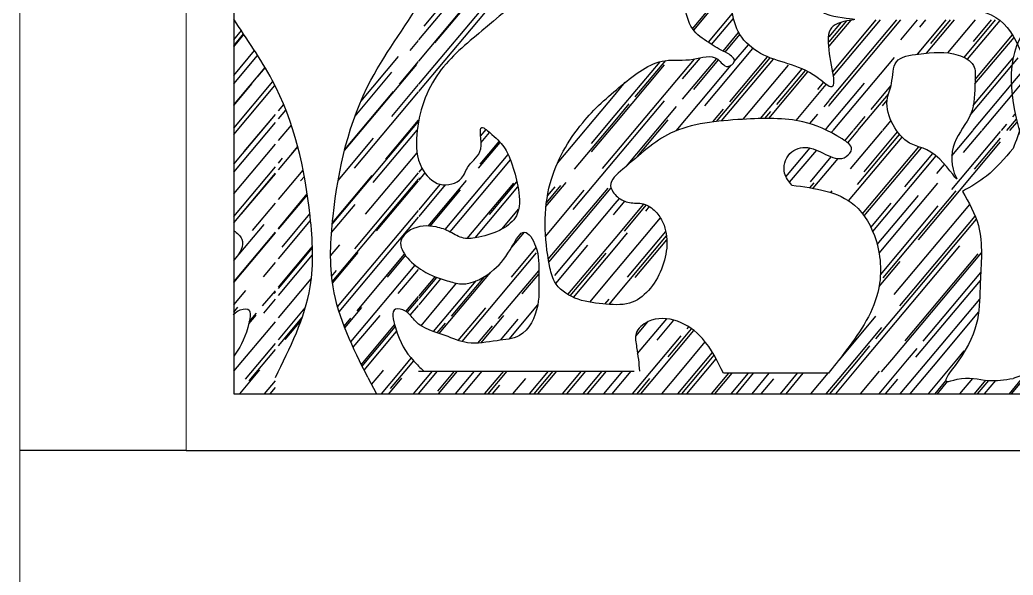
# Model space of a CAD drawing. Header units: millimetres. Extents: x 512961 to 1001058, y -961995 to -458543.
# Drawn here: x 934719.5 to 935137.5, y -885235.3 to -885001.7 of the extents above; entities that cross this region are included whole.
import ezdxf

# ---------------------------------------------------------------- set-up
doc = ezdxf.new("R2010")
doc.units = ezdxf.units.MM
doc.header["$MEASUREMENT"] = 0
for name, color, linetype in [('txt', 7, 'CONTINUOUS'), ('内线', 8, 'CONTINUOUS'), ('外线', 153, 'CONTINUOUS')]:
    doc.layers.add(name, color=color, linetype=linetype)
doc.layers.add('填充', color=250, linetype='CONTINUOUS', lineweight=25)
doc.layers.add('家具外线总', color=147, linetype='CONTINUOUS', lineweight=13)

msp = doc.modelspace()

# ---------------------------------------------------------------- linework, layer by layer
at = {"layer": 'txt'}
msp.add_line((934789.5, -885182.91), (934719.5, -885182.91), dxfattribs=at)
at = {"layer": '内线'}
for p, q in [((934809.5, -883011.33), (934809.5, -885159.02)), ((934809.5, -885159.02), (935425.6, -885159.02))]:
    msp.add_line(p, q, dxfattribs=at)
at = {"layer": '填充'}
for p, q in [((934887.41, -885010.1), (934945.34, -884941.07)), ((934894.2, -885011.25), (934953.09, -884941.07)), ((934887.41, -885028.69), (934948.96, -884955.34)), ((934889.6, -885004.28), (934920.32, -884967.66)), ((934887.41, -885018.98), (934925.32, -884973.8)), ((934887.41, -885031.79), (934921.83, -884990.77)), ((935002.57, -885005.36), (935011.38, -884994.86)), ((935003.07, -885006.05), (935012.46, -884994.86)), ((935009.29, -885011.09), (935019.41, -884999.03)), ((935010.63, -885011.97), (935019.82, -885001.02)), ((935060.14, -885035.64), (935088.62, -885001.7)), ((935060.14, -885037.67), (935090.32, -885001.7)), ((935060.14, -885012.76), (935069.36, -885001.78)), ((935060.14, -885010.92), (935067.52, -885002.13)), ((935060.14, -885008.73), (935065.21, -885002.69)), ((935061.49, -885023.61), (935079.87, -885001.7)), ((935061.76, -885025.4), (935081.64, -885001.7)), ((935090.27, -885010.01), (935097.24, -885001.7)), ((935097.27, -885016.11), (935109.37, -885001.7)), ((935098.28, -885004.68), (935100.77, -885001.7)), ((935101.12, -885015.66), (935112.84, -885001.7)), ((935102.87, -885011.66), (935111.22, -885001.7)), ((935110.07, -885015.54), (935121.68, -885001.7)), ((935116.87, -885017.48), (935130.11, -885001.7)), ((935118.25, -885018.24), (935132, -885001.86)), ((935120.86, -885010.73), (935128.43, -885001.7)), ((934809.5, -885010.02), (934812.71, -885006.19)), ((934809.5, -885012.56), (934813.65, -885007.6)), ((934809.5, -885012.95), (934813.8, -885007.82)), ((935015.43, -885014.76), (935021.99, -885006.93)), ((935016.31, -885015.18), (935022.5, -885007.8)), ((935121.46, -885028.6), (935137.88, -885009.03)), ((935121.54, -885026.77), (935137.28, -885008.02)), ((934883.72, -885014.51), (934887.24, -885010.31)), ((935007.72, -885037.88), (935028.02, -885013.68)), ((935020.15, -885019.21), (935026.12, -885012.11)), ((934809.5, -885025.01), (934818.26, -885014.57)), ((934809.5, -885028.61), (934819.57, -885016.6)), ((934862.94, -885036.05), (934878.85, -885017.09)), ((934970.01, -885057.91), (935003.38, -885018.13)), ((934998.36, -885035.09), (935012.77, -885017.93)), ((934998.42, -885026.53), (935005.9, -885017.61)), ((935012.67, -885044.42), (935035.19, -885017.59)), ((935014.79, -885044.19), (935036.66, -885018.14)), ((935018.22, -885036.16), (935034.15, -885017.17)), ((935061.74, -885048.23), (935087.52, -885017.49)), ((935120.7, -885037.64), (935137.51, -885017.61)), ((935136.99, -885020.81), (935139.69, -885017.6)), ((934809.5, -885037.47), (934822.72, -885021.7)), ((934819.67, -885025.54), (934822.79, -885021.82)), ((934856.1, -885056.66), (934886.52, -885020.41)), ((934879.24, -885028.72), (934887.24, -885019.19)), ((934970.01, -885041.8), (934988.91, -885019.27)), ((934970.01, -885045.45), (934990.85, -885020.61)), ((934978.51, -885034.03), (934991.3, -885018.79)), ((934995.71, -885048.34), (935018.87, -885020.75)), ((935003.12, -885030.9), (935013.52, -885018.51)), ((935023.89, -885043.51), (935043.02, -885020.71)), ((935031.22, -885043.2), (935048.75, -885022.31)), ((935119.44, -885041.73), (935136.99, -885020.81)), ((935136.72, -885029.01), (935142.72, -885021.85)), ((934860.54, -885042.13), (934876.04, -885023.66)), ((935034.63, -885043.16), (935051.14, -885023.49)), ((935038.07, -885037.22), (935050.06, -885022.93)), ((935137.05, -885033.2), (935143.35, -885025.69)), ((934809.5, -885047.2), (934825.99, -885027.54)), ((934809.5, -885037.67), (934817.14, -885028.56)), ((934809.5, -885049.92), (934826.86, -885029.23)), ((934875.97, -885042.33), (934887.24, -885028.9)), ((934970.01, -885033), (934974.27, -885027.92)), ((935046.15, -885043.99), (935058.86, -885028.85)), ((935055.29, -885031), (935057.77, -885028.04)), ((935060.14, -885045.91), (935074.91, -885028.32)), ((935077.78, -885039.34), (935086.09, -885029.45)), ((935120.59, -885048.23), (935136.72, -885029.01)), ((934856.23, -885056.14), (934876.7, -885031.74)), ((934860.39, -885064), (934887.24, -885032)), ((934945.74, -885061.92), (934970.01, -885033)), ((935072.19, -885048.23), (935085.06, -885032.88)), ((935124.44, -885048.23), (935137.05, -885033.2)), ((934828.34, -885039.92), (934830.54, -885037.29)), ((934828.34, -885039.94), (934830.55, -885037.3)), ((934970.01, -885060.39), (934990.74, -885035.68)), ((934970.01, -885044.17), (934975.98, -885037.05)), ((934974.8, -885063.17), (934995.83, -885038.12)), ((935057.93, -885038.28), (935060.1, -885035.69)), ((935059.88, -885037.98), (935060.1, -885037.72)), ((935082.52, -885037.83), (935084.5, -885035.47)), ((934809.5, -885062.38), (934827.02, -885041.49)), ((934813.95, -885057.08), (934827.02, -885041.5)), ((934828.34, -885043.33), (934831.47, -885039.6)), ((934960.08, -885053.63), (934970.01, -885041.8)), ((935011.12, -885044.62), (935015.68, -885039.18)), ((935033.08, -885043.17), (935035.54, -885040.24)), ((935052.01, -885045.33), (935055.39, -885041.3)), ((935070.33, -885048.23), (935075.25, -885042.36)), ((935137.35, -885042.53), (935138.38, -885041.29)), ((934809.5, -885065.79), (934827.02, -885044.9)), ((934828.34, -885052.38), (934833.75, -885045.93)), ((934850.95, -885087.7), (934887.24, -885044.45)), ((934873.52, -885060.27), (934887.24, -885043.91)), ((934952.93, -885064.51), (934970.01, -885044.17)), ((934960.13, -885057.22), (934970.01, -885045.45)), ((934979.27, -885059.32), (934992.37, -885043.72)), ((935058.5, -885047.87), (935060.1, -885045.97)), ((935082.64, -885048.23), (935086.1, -885044.1)), ((935132.56, -885048.23), (935134.81, -885045.55)), ((935134.89, -885048.23), (935138.87, -885043.48)), ((935136.19, -885048.23), (935139.16, -885044.68)), ((934853.43, -885069.19), (934868.29, -885051.48)), ((934868.23, -885070.15), (934886.69, -885048.14)), ((934913.42, -885050.62), (934915.75, -885047.84)), ((934913.6, -885053.25), (934917.16, -885049.01)), ((935060.98, -885049.12), (935061.67, -885048.3)), ((935066.74, -885052.51), (935070.26, -885048.3)), ((935067.89, -885053.35), (935072.12, -885048.3)), ((935068.28, -885077.79), (935090.75, -885051.01)), ((935069.07, -885064.4), (935082.57, -885048.3)), ((935072.06, -885070.88), (935089.7, -885049.86)), ((935074.78, -885065.65), (935088.88, -885048.84)), ((935111.7, -885058.82), (935120.53, -885048.3)), ((935111.77, -885073.01), (935132.26, -885048.59)), ((935116.64, -885057.52), (935124.37, -885048.3)), ((935121.24, -885064.5), (935132.26, -885051.37)), ((934809.5, -885074.83), (934827.02, -885053.94)), ((934828.34, -885064.83), (934836.47, -885055.14)), ((934833.81, -885058.14), (934836.44, -885055.01)), ((934912.56, -885064.1), (934921.67, -885053.24)), ((934913.22, -885062.39), (934921.26, -885052.81)), ((935041.9, -885067.65), (935052.06, -885055.54)), ((935074.14, -885083.26), (935097.8, -885055.07)), ((935074.82, -885084.18), (935098.94, -885055.45)), ((935097.63, -885094.18), (935132.26, -885052.92)), ((934828.34, -885061.92), (934830.02, -885059.92)), ((934864.97, -885083.44), (934886.67, -885057.59)), ((934898.42, -885089.93), (934925, -885058.26)), ((934964.73, -885064.2), (934970.01, -885057.91)), ((935043.45, -885070.02), (935054.83, -885056.46)), ((935052.21, -885069.82), (935061, -885059.34)), ((935078.4, -885090.65), (935105.06, -885058.87)), ((935091.92, -885071.95), (935103.74, -885057.86)), ((934809.5, -885084.38), (934827.02, -885063.49)), ((934900.53, -885090.89), (934925.96, -885060.58)), ((934952.33, -885081.45), (934970.01, -885060.39)), ((935053.4, -885072.54), (935063.87, -885060.06)), ((935105.38, -885066.36), (935108.65, -885062.46)), ((934809.5, -885087.12), (934827.02, -885066.23)), ((934812.81, -885083.34), (934827.02, -885066.4)), ((934828.34, -885077.29), (934838.72, -885064.91)), ((934837.63, -885069.43), (934839.23, -885067.53)), ((934851.01, -885087.08), (934867.76, -885067.13)), ((934860.48, -885097.96), (934887.24, -885066.08)), ((934887.48, -885065.8), (934888.78, -885064.24)), ((934887.48, -885069.08), (934889.95, -885066.14)), ((934887.48, -885068.35), (934887.61, -885068.19)), ((934850.97, -885111.85), (934887.24, -885068.63)), ((934869.57, -885090.42), (934887.24, -885069.36)), ((934887.48, -885081.54), (934896.43, -885070.87)), ((934887.48, -885084.39), (934898.63, -885071.09)), ((934891.39, -885088.41), (934907.46, -885069.25)), ((934907.71, -885093.69), (934927.32, -885070.32)), ((934911.13, -885093.38), (934929.12, -885071.94)), ((934917.14, -885083.54), (934928.69, -885069.78)), ((934940.91, -885080.13), (934949.38, -885070.04)), ((934941.08, -885078.64), (934947.17, -885071.38)), ((934941.51, -885075.76), (934944.72, -885071.94)), ((934941.9, -885102.39), (934967.03, -885072.44)), ((934942.11, -885103.6), (934968.3, -885072.4)), ((935051.99, -885072.29), (935053.72, -885070.24)), ((935081.1, -885099.88), (935105.89, -885070.34)), ((934828.34, -885089.39), (934840.46, -885074.93)), ((934828.34, -885089.74), (934840.51, -885075.24)), ((934892.13, -885088.45), (934904.88, -885073.25)), ((934940.74, -885092.78), (934957.05, -885073.35)), ((935060.75, -885074.31), (935061.39, -885073.55)), ((935080.31, -885096.24), (935097.7, -885075.52)), ((935082.83, -885110.27), (935113.56, -885073.65)), ((934817.4, -885090.32), (934827.02, -885078.85)), ((934850.67, -885091.07), (934860.55, -885079.3)), ((934944.59, -885109.27), (934970.01, -885078.98)), ((934970.01, -885078.98), (934971.84, -885076.79)), ((934970.01, -885082.82), (934974.04, -885078.01)), ((934970.01, -885093.61), (934982.14, -885079.15)), ((934973.91, -885090.62), (934983.21, -885079.54)), ((934982.93, -885082.16), (934984.53, -885080.25)), ((935077.63, -885088.97), (935086.16, -885078.81)), ((935081.66, -885108.89), (935106.01, -885079.87)), ((935087.43, -885117.24), (935119.25, -885079.32)), ((934829.89, -885097.25), (934841.56, -885083.34)), ((934853.21, -885122.37), (934887.24, -885081.82)), ((934853.84, -885124.47), (934887.24, -885084.67)), ((934922.48, -885089.64), (934929.41, -885081.38)), ((934969.31, -885083.64), (934970.01, -885082.82)), ((934970.01, -885107.73), (934989.07, -885085)), ((935089.89, -885122), (935121.56, -885084.25)), ((934809.5, -885102.96), (934822.27, -885087.74)), ((934828.34, -885102.2), (934841.85, -885086.09)), ((935079.78, -885135.85), (935122.03, -885085.5)), ((934809.5, -885111.84), (934827.02, -885090.95)), ((934809.5, -885112.2), (934827.02, -885091.31)), ((934926.51, -885097.29), (934931.84, -885090.94)), ((934970.01, -885097.57), (934975.25, -885091.32)), ((934970.01, -885118.34), (934991.66, -885092.53)), ((934975.19, -885109.98), (934991.35, -885090.72)), ((934828.34, -885114.11), (934842.62, -885097.08)), ((934850.28, -885100.96), (934854.22, -885096.26)), ((934926.33, -885109.97), (934936.77, -885097.51)), ((934945.03, -885112.58), (934958.56, -885096.46)), ((934950.16, -885117.27), (934970.01, -885093.61)), ((934952.46, -885118.48), (934970.01, -885097.57)), ((934978.49, -885110.07), (934991.8, -885094.21)), ((935074.85, -885144.69), (935115.07, -885096.76)), ((934828.34, -885114.65), (934842.64, -885097.61)), ((934828.34, -885117.69), (934842.68, -885100.59)), ((934851.06, -885112.48), (934861.89, -885099.57)), ((934861.38, -885124.17), (934881.42, -885100.29)), ((934874.16, -885109.87), (934881.77, -885100.79)), ((934905.67, -885137.06), (934936.97, -885099.75)), ((934951.1, -885117.8), (934966.23, -885099.77)), ((935086.45, -885144.69), (935124.17, -885099.73)), ((935092.01, -885136.69), (935122.74, -885100.08)), ((934821.99, -885109.76), (934827.02, -885103.76)), ((934858.75, -885137.21), (934885.86, -885104.9)), ((935081.1, -885113.88), (935089.95, -885103.33)), ((934850.71, -885109.61), (934852.8, -885107.12)), ((934878.75, -885116.84), (934887.24, -885106.73)), ((934887.48, -885106.45), (934887.65, -885106.24)), ((934887.48, -885117.8), (934894.24, -885109.74)), ((934887.48, -885118.9), (934894.94, -885110.01)), ((934895.99, -885133.66), (934917.56, -885107.96)), ((934901.09, -885126.3), (934914.97, -885109.76)), ((934920.94, -885127.36), (934937.86, -885107.2)), ((934930.92, -885116.94), (934937.85, -885108.69)), ((934959.32, -885120.46), (934970.01, -885107.73)), ((935099.64, -885136.92), (935123.88, -885108.02)), ((934828.34, -885127.11), (934842.14, -885110.66)), ((934887.48, -885121.56), (934896.67, -885110.61)), ((934888.32, -885130.35), (934903.3, -885112.5)), ((934893.62, -885132.83), (934911.49, -885111.54)), ((935096.61, -885143.67), (935123.71, -885111.37)), ((934809.5, -885121.55), (934814.53, -885115.56)), ((934821.67, -885122.05), (934827.02, -885115.67)), ((934826.58, -885116.74), (934827.02, -885116.22)), ((934881.97, -885124.36), (934887.24, -885118.08)), ((934967.45, -885121.38), (934970.01, -885118.34)), ((934809.5, -885124.65), (934811.23, -885122.58)), ((934822.14, -885125.07), (934827.02, -885119.25)), ((934882.55, -885124.77), (934887.24, -885119.18)), ((934883.82, -885125.92), (934887.24, -885121.85)), ((934925.41, -885135.97), (934937.43, -885121.64)), ((934965.74, -885121.23), (934967.51, -885119.13)), ((935102.05, -885144.69), (935123.43, -885119.2)), ((934815.87, -885129.51), (934818.9, -885125.89)), ((934816.06, -885128.74), (934819.14, -885125.07)), ((934828.34, -885136.28), (934839.61, -885122.84)), ((934856.24, -885131.21), (934863.4, -885122.68)), ((934859.77, -885139.46), (934871.07, -885126)), ((934904.01, -885136.56), (934915.57, -885122.78)), ((934913.63, -885137.55), (934923.24, -885126.1)), ((935064.4, -885144.69), (935079.75, -885126.4)), ((935106.21, -885144.69), (935122.98, -885124.69)), ((934809.5, -885149.56), (934827.02, -885128.67)), ((934828.34, -885138.83), (934838.29, -885126.97)), ((934831.17, -885136.19), (934837.84, -885128.23)), ((934856, -885130.59), (934858.85, -885127.2)), ((934863.23, -885146.69), (934877.23, -885130.01)), ((934863.57, -885147.39), (934877.46, -885130.84)), ((934895.15, -885133.38), (934898.56, -885129.32)), ((934912.3, -885137.66), (934918.41, -885130.38)), ((934921.74, -885136.49), (934929.23, -885127.57)), ((934978.66, -885134.78), (934983.75, -885128.72)), ((934979.46, -885142.06), (934991.74, -885127.44)), ((934987.68, -885136.49), (934994.78, -885128.02)), ((935000.36, -885131.61), (935001.01, -885130.83)), ((934864.4, -885149.06), (934878.07, -885132.78)), ((934985.36, -885149.49), (934997.83, -885134.63)), ((934988.83, -885149.49), (935003.18, -885132.39)), ((934992.27, -885143.46), (935002.2, -885131.64)), ((935070.85, -885144.69), (935082.21, -885131.15)), ((934814.4, -885152.89), (934827.02, -885137.84)), ((934997.67, -885149.49), (935007.97, -885137.21)), ((935072.37, -885144.69), (935077.25, -885138.88)), ((934815.95, -885153.59), (934827.02, -885140.4)), ((935004.43, -885149.49), (935011.02, -885141.64)), ((935006.1, -885149.49), (935011.71, -885142.81)), ((935093.11, -885144.69), (935097.1, -885139.94)), ((935113.86, -885144.69), (935116.96, -885141)), ((934879.64, -885149.49), (934884.21, -885144.05)), ((934881.63, -885149.49), (934885.23, -885145.2)), ((935008.12, -885149.49), (935012.51, -885144.26)), ((935064.23, -885152.57), (935070.85, -885144.69)), ((935064.23, -885154.38), (935072.37, -885144.69)), ((935064.23, -885144.89), (935064.4, -885144.69)), ((935064.23, -885157.34), (935074.85, -885144.69)), ((935081.09, -885159.02), (935093.11, -885144.69)), ((935082.14, -885149.82), (935086.45, -885144.69)), ((935090.02, -885159.02), (935102.05, -885144.69)), ((935094.18, -885159.02), (935106.21, -885144.69)), ((935101.84, -885159.02), (935113.86, -885144.69)), ((934812.01, -885159.02), (934820.42, -885149)), ((934867.53, -885155.12), (934872.26, -885149.49)), ((934871.65, -885159.02), (934879.64, -885149.49)), ((934872.26, -885149.49), (934872.58, -885149.1)), ((934875.51, -885156.78), (934881.63, -885149.49)), ((934887.24, -885149.49), (934978.03, -885149.49)), ((934887.24, -885156.54), (934893.16, -885149.49)), ((934887.25, -885159.02), (934895.24, -885149.49)), ((934895.37, -885157.84), (934902.38, -885149.49)), ((934895.62, -885159.02), (934903.61, -885149.49)), ((934902.85, -885159.02), (934910.84, -885149.49)), ((934906.07, -885159.02), (934914.06, -885149.49)), ((934915.22, -885158.9), (934923.12, -885149.49)), ((934916.52, -885159.02), (934924.51, -885149.49)), ((934934.04, -885159.02), (934942.03, -885149.49)), ((934935.87, -885159.02), (934943.87, -885149.49)), ((934937.42, -885159.02), (934945.41, -885149.49)), ((934947.87, -885159.02), (934955.86, -885149.49)), ((934949.64, -885159.02), (934957.63, -885149.49)), ((934956.62, -885159.02), (934964.61, -885149.49)), ((934958.32, -885159.02), (934966.32, -885149.49)), ((934965.24, -885159.02), (934973.23, -885149.49)), ((934968.77, -885159.02), (934976.77, -885149.49)), ((934977.36, -885159.02), (934985.36, -885149.49)), ((934980.84, -885159.02), (934988.83, -885149.49)), ((934989.67, -885159.02), (934997.67, -885149.49)), ((934996.43, -885159.02), (935004.43, -885149.49)), ((934998.11, -885159.02), (935006.1, -885149.49)), ((935000.13, -885159.02), (935008.12, -885149.49)), ((935010.58, -885159.02), (935017.81, -885150.39)), ((935012.03, -885159.02), (935019.27, -885150.39)), ((935059.74, -885150.39), (935015.61, -885150.39)), ((935018.86, -885159.02), (935026.09, -885150.39)), ((935021.03, -885159.02), (935028.26, -885150.39)), ((935027.63, -885159.02), (935034.86, -885150.39)), ((935039.6, -885159.02), (935046.83, -885150.39)), ((935041.93, -885159.02), (935049.16, -885150.39)), ((935052.38, -885159.02), (935059.61, -885150.39)), ((935073.28, -885159.02), (935081.26, -885149.5)), ((935136.82, -885159.02), (935144.05, -885150.4)), ((934822.46, -885159.02), (934827.02, -885153.58)), ((934865.94, -885152.14), (934869.61, -885159.02)), ((934874.72, -885159.02), (934880.25, -885152.42)), ((934918.44, -885159.02), (934921.49, -885155.39)), ((934926.97, -885159.02), (934932.42, -885152.52)), ((934979.22, -885159.02), (934984.59, -885152.62)), ((935031.48, -885159.02), (935036.76, -885152.72)), ((935058.83, -885159.02), (935064.26, -885152.54)), ((935060.35, -885159.02), (935064.26, -885154.35)), ((935083.73, -885159.02), (935088.93, -885152.82)), ((935104.63, -885159.02), (935109.15, -885153.63)), ((935105.62, -885159.02), (935109.91, -885153.9)), ((935115.08, -885159.02), (935120.54, -885152.51)), ((935121.22, -885159.02), (935126.03, -885153.28)), ((935122.58, -885159.02), (935127.3, -885153.39)), ((935125.53, -885159.02), (935130.24, -885153.4)), ((935130.12, -885153.55), (935130.24, -885153.4)), ((935135.98, -885159.02), (935141.1, -885152.92)), ((934824.85, -885159.02), (934827.02, -885156.43)), ((934885.17, -885159.02), (934887.24, -885156.54)), ((935062.83, -885159.02), (935064.26, -885157.31)), ((935074.42, -885159.02), (935074.46, -885158.97))]:
    msp.add_line(p, q, dxfattribs=at)
for points in [[(935066.74, -884085.41), (935069.93, -884081.94), (935078.85, -884098.74), (935100.5, -884108.93), (935113.75, -884109.18), (935128.78, -884103.07), (935134.4, -884088.88), (935138.72, -884100.53), (935148.14, -884109.43), (935165.21, -884112.49), (935177.95, -884106.89), (935188.14, -884100.02), (935194, -884093.14), (935201.13, -884082.2), (935207.76, -884096.96), (935212.85, -884125.22), (935212.6, -884144.31), (935204.95, -884161.88), (935194, -884171.55), (935183.04, -884173.59), (935166.99, -884171.3), (935162.41, -884161.37), (935155.27, -884149.4), (935146.61, -884143.8), (935137.75, -884146.58), (935145.08, -884156.18), (935145.59, -884162.19), (935145.59, -884183.74), (935144.08, -884197.78), (935143.08, -884213.32), (935151.1, -884227.35), (935168.44, -884240.53), (935184.52, -884242.54), (935184.52, -884246.15), (935171.65, -884250.17), (935149.01, -884275.58), (935137.67, -884291.12), (935136.37, -884310.22), (935143.24, -884349.61), (935156.93, -884372.09), (935175.19, -884390.66), (935183.99, -884393.6), (935177.8, -884393.92), (935168.02, -884393.92), (935171.28, -884399.79), (935181.71, -884410.54), (935192.14, -884414.77), (935204.21, -884414.77), (935217.25, -884414.45), (935230.62, -884411.84), (935246.27, -884410.86), (935255.4, -884410.86), (935263.23, -884413.14), (935268.77, -884415.42), (935269.1, -884418.68), (935261.27, -884414.45), (935247.25, -884414.12), (935233.88, -884417.05), (935220.19, -884424.87), (935197.69, -884433.34), (935186.93, -884436.28), (935170.3, -884434.32), (935159.22, -884429.11), (935146.83, -884420.31), (935144.87, -884411.52), (935139.33, -884417.7), (935139, -884434.32), (935146.17, -884448.33), (935158.89, -884454.52), (935177.8, -884455.82), (935192.8, -884451.26), (935170.34, -884470.78), (935156.89, -884497.01), (935144.75, -884516.68), (935136.86, -884539.08), (935137.22, -884569.41), (935169.61, -884626.74), (935183.68, -884634.03), (935207.64, -884646.52), (935223.79, -884649.12), (935239.93, -884650.68), (935256.08, -884651.2), (935213.37, -884670.98), (935199.3, -884648.08), (935179.51, -884637.67), (935162.32, -884637.15), (935145.13, -884643.91), (935143.57, -884655.88), (935143.05, -884669.94), (935151.38, -884672.02), (935159.2, -884674.1), (935167.53, -884664.21), (935171.7, -884661.61), (935184.72, -884668.9), (935188.37, -884685.03), (935172.74, -884711.58), (935159.2, -884731.35), (935147.22, -884753.73), (935141.06, -884782.27), (935143.41, -884813.31), (935161.77, -884842), (935169.77, -884868.81), (935178.24, -884875.86), (935166.01, -884871.63), (935154.24, -884877.74), (935147.65, -884889.5), (935149.06, -884902.2), (935160.36, -884911.6), (935166.95, -884908.31), (935174.95, -884896.55), (935183.42, -884893.26), (935208.37, -884897.02), (935218.72, -884910.66), (935220.13, -884923.83), (935205.54, -884928.06), (935174.03, -884950.24), (935173.18, -884969.79), (935173.6, -884982.11), (935183.38, -884995.28), (935200.4, -885000.38), (935219.53, -884997.41), (935223.36, -884991.03), (935224.21, -884975.31), (935217.41, -884966.39), (935208.05, -884974.89), (935204.22, -884972.34), (935195.29, -884960.44), (935199.97, -884948.54), (935216.98, -884940.04), (935242.5, -884946.84), (935255.26, -884965.11), (935257.8, -884985.51), (935248.02, -885005.48), (935235.69, -885015.68), (935218.25, -885020.78), (935213.15, -885018.66), (935206.78, -885004.21), (935195.29, -884995.71), (935176.16, -884991.03), (935157.02, -884994.01), (935142.99, -885005.06), (935141.54, -885053.07), (935157.45, -885073.47), (935168.5, -885069.65), (935168.93, -885057.32), (935162.97, -885041.6), (935156.59, -885027.15), (935161.7, -885020.78), (935185.94, -885014.41), (935200.82, -885032.25), (935188.06, -885048.83), (935159.57, -885091.32), (935159.57, -885113.98), (935161.71, -885134.51), (935168.98, -885152.9), (935170.49, -885154.85), (935161.03, -885152.88), (935153.12, -885149.91), (935147.46, -885149.77), (935137.49, -885152.6)], [(934865.94, -885152.14), (934851.3, -885114.02), (934851.3, -885084.32), (934867.27, -885026.97), (934889.89, -884990.62), (934902.32, -884964.91), (934910.3, -884942.31), (934906.75, -884931.23), (934900.1, -884921.92), (934889.89, -884917.04), (934886.35, -884910.39), (934896.55, -884905.52), (934904.09, -884905.96), (934912.07, -884905.52), (934918.73, -884909.5), (934924.05, -884913.94), (934931.59, -884924.58), (934934.7, -884932.11), (934943.12, -884925.91), (934948, -884910.83), (934929.7, -884896.57), (934927.11, -884881.56), (934929.7, -884875.09), (934933.33, -884874.06), (934933.33, -884878.72), (934933.07, -884884.67), (934936.69, -884889.58), (934942.65, -884889.84), (934946.27, -884886.22), (934945.5, -884882.34), (934944.98, -884872.51), (934943.17, -884863.97), (934936.18, -884857.24), (934920.12, -884849.74), (934903.81, -884845.08), (934892.68, -884845.34), (934879.21, -884850.77), (934871.7, -884859.31), (934871.44, -884868.62), (934874.3, -884877.68), (934885.17, -884888.03), (934890.87, -884891.65), (934887.76, -884902.52), (934879.21, -884905.88), (934868.86, -884906.14), (934862.64, -884905.62), (934854.62, -884900.71), (934845.55, -884890.88), (934845.55, -884885.44), (934845.55, -884876.13), (934847.1, -884867.59), (934848.99, -884863.9), (934853.04, -884856.81), (934860.64, -884840.1), (934863.17, -884829.98), (934863.68, -884808.72), (934866.21, -884790.5), (934862.16, -884781.38), (934854.56, -884777.84), (934848.12, -884776.73), (934849.96, -884770.93), (934853.66, -884766.19), (934858.93, -884763.02), (934866.32, -884760.91), (934870.28, -884757.49), (934864.48, -884729.51)], [(935044.4, -885071.2), (935041.34, -885066.2), (935043.57, -885057.95), (935051.13, -885055.38), (935067.29, -885059.15), (935069.52, -885056.06), (935065.57, -885051.77), (935049.07, -885044.56), (935023.63, -885043.53), (934993.38, -885049.37), (934973.27, -885064.48), (934968.12, -885071.52), (934971.04, -885076.16), (934976.02, -885078.56), (934981.87, -885079.08), (934987.03, -885082.34), (934990.12, -885086.98), (934989.48, -885106.58), (934976.11, -885120.85), (934964.87, -885121.15), (934953.02, -885118.72), (934944.51, -885111.74), (934942.39, -885105.06), (934942.69, -885070.45), (934956.36, -885044.94), (934972.77, -885029.15), (934991, -885018.83), (935002.85, -885018.22), (935013.18, -885018.22), (935017.44, -885021.26), (935020.17, -885019.13), (935017.44, -885015.79), (935013.79, -885013.97), (935010.45, -885011.85), (935003.28, -885006.32), (934999.44, -884996.92), (934997.73, -884984.52), (934996.87, -884973.41), (934999.86, -884963.58), (935004.99, -884958.45), (935011.41, -884950.76), (935018.25, -884942.64), (935019.11, -884938.8), (935013.55, -884939.65), (935003.71, -884949.91), (934983.18, -884960.59), (934953.67, -884975.12), (934913.9, -885006.32), (934895.93, -885023.84), (934886.52, -885049.91), (934888.66, -885064.01), (934896.36, -885070.85), (934905.34, -885068.29), (934908.34, -885063.16), (934913.47, -885055.89), (934913.9, -885046.92), (934918.17, -885049.91), (934923.73, -885055.89), (934926.73, -885062.73), (934929.29, -885072.99), (934928.44, -885084.1), (934922.45, -885089.66), (934912.61, -885093.08), (934906.2, -885093.5), (934900.64, -885090.94), (934894.65, -885088.8), (934883.96, -885090.08), (934880.11, -885093.93), (934889.09, -885107.18), (934899.35, -885111.45), (934905.34, -885112.74), (934919.03, -885106.75), (934926.73, -885096.92), (934931.86, -885090.94), (934936.56, -885096.92), (934937.85, -885108.46), (934937.42, -885121.71), (934929.72, -885134.53), (934920.31, -885136.67), (934907.91, -885137.52), (934898.5, -885134.53), (934886.09, -885128.55), (934881.82, -885124.27), (934877.54, -885123.42), (934877.54, -885131.11), (934885.24, -885145.22), (934889.52, -885149.49)], [(935111.97, -884996.57), (935130.27, -885000.61), (935140.56, -885014.64), (935143.37, -885035.69), (935137.49, -885055.82)], [(935137.49, -885055.82), (935126.25, -885067.4), (935116.2, -885073.84)], [(935044.4, -885071.2), (935070.69, -885079.59), (935079.83, -885094.56), (935080.55, -885116.45), (935066.31, -885142), (935059.74, -885150.39)], [(935116.2, -885073.84), (935122.9, -885088.25), (935123.67, -885112.19), (935114.14, -885145.65), (935109.51, -885153.89), (935113.89, -885152.86), (935127.02, -885153.38), (935137.49, -885152.6)], [(935015.61, -885150.39), (935006.74, -885135.75), (934996.27, -885128.49), (934983.86, -885128.66), (934978.89, -885133.63), (934979.07, -885139.47), (934980.31, -885149.49)]]:
    msp.add_spline(points, degree=3, dxfattribs=at)
for points, knots in [([(935137.22, -884569.41), (935140.94, -884591.84), (935153.59, -884621), (935187.38, -884634.99), (935203.46, -884647.39), (935224.18, -884648.87), (935238.51, -884651.53), (935275.59, -884647.54), (935206.64, -884689.09), (935204.24, -884645.36), (935180.74, -884636.79), (935162.95, -884636.39), (935142.45, -884640.39), (935144.98, -884656.06), (935138.9, -884671.52), (935151.51, -884671.04), (935161.44, -884677.16), (935164.98, -884665.37), (935174.55, -884659.16), (935187.39, -884668.7), (935190.95, -884690.49), (935173.23, -884709.68), (935158.91, -884731.52), (935145.1, -884754.41), (935140.54, -884782.53), (935138.31, -884816.02), (935167.68, -884838.62), (935160.14, -884863.79), (935184.24, -884879.55), (935164.03, -884868.04), (935153.72, -884877.44), (935146.26, -884888.94), (935147.56, -884902.98), (935157.84, -884914.19), (935169.85, -884907.53), (935172.26, -884896.06), (935188.87, -884891.39), (935208.02, -884893.23), (935218.84, -884908.17), (935223.57, -884927.24), (935195.33, -884927.09), (935170.64, -884942.65), (935173.87, -884967.42), (935171.97, -884983.68), (935183.06, -884997.57), (935200.23, -885000.75), (935218.1, -885001.95), (935224.97, -884988.31), (935226.7, -884978.17), (935216.99, -884959.92), (935210.38, -884978.16), (935201.33, -884969.55), (935192.27, -884961.91), (935200.25, -884945.16), (935219.07, -884937.19), (935243.5, -884943.56), (935256.45, -884964.07), (935260.12, -884986.33), (935250.23, -885004.96), (935235.68, -885016.47), (935222.54, -885022.71), (935209.18, -885017.81), (935209.49, -885002.75), (935193.56, -884994.25), (935176.51, -884989.85), (935156.9, -884992.1), (935132.92, -885011.08), (935137.04, -885044.62), (935150.49, -885076.87), (935171.58, -885071.19), (935168.69, -885054.93), (935164.82, -885042.27), (935153.04, -885028.99), (935165.99, -885016.08), (935185.68, -885008.25), (935207.8, -885032.76), (935178.08, -885056.14), (935157.17, -885080.98), (935159.47, -885113.39), (935161.26, -885134.49), (935164.18, -885147.73), (935172.93, -885157.27), (935159.6, -885152.63), (935154.43, -885149.67), (935145.69, -885149.48), (935140.71, -885151.38), (935137.49, -885152.6)], [974.312527, 974.312527, 974.312527, 974.312527, 1029.42069, 1042.677404, 1065.291892, 1078.979671, 1092.552245, 1106.072697, 1145.462666, 1167.954011, 1186.668126, 1201.057849, 1216.51893, 1226.621176, 1238.39082, 1245.57832, 1252.346645, 1263.168143, 1267.278937, 1279.768928, 1293.612733, 1319.390275, 1339.449281, 1360.694443, 1385.131347, 1411.182577, 1439.684685, 1463.096011, 1472.322743, 1483.159129, 1494.256286, 1505.536218, 1516.228095, 1528.529564, 1534.694081, 1546.596449, 1554.203104, 1575.315905, 1589.644992, 1600.726734, 1613.43757, 1645.684909, 1662.059804, 1672.378931, 1686.111882, 1700.97624, 1717.181856, 1723.40583, 1736.583769, 1745.974239, 1756.553214, 1760.401262, 1772.851308, 1783.550311, 1799.466716, 1821.564654, 1840.215203, 1857.418764, 1876.029831, 1889.42169, 1904.626905, 1909.252591, 1922.469839, 1934.42522, 1950.913244, 1967.122715, 1982.069232, 2022.273332, 2043.920426, 2053.709186, 2064.028448, 2078.099563, 2091.316583, 2098.150161, 2119.127569, 2138.576544, 2156.081026, 2198.899664, 2217.866323, 2235.13851, 2251.68677, 2253.75767, 2261.849272, 2268.921007, 2273.653162, 2282.328068, 2282.328068, 2282.328068, 2282.328068]), ([(934827.02, -885152.14), (934833.24, -885139.7), (934843.98, -885118.22), (934841.71, -885074.15), (934832.74, -885034.43), (934814.97, -885009.76), (934809.5, -885001.29)], [0, 0, 0, 0, 34.175152, 59.030462, 108.852652, 134.173012, 134.173012, 134.173012, 134.173012]), ([(934809.5, -885090.38), (934810.97, -885091.3), (934814.92, -885095.12), (934812.25, -885099.94), (934809.5, -885102.74)], [694.352346, 694.352346, 694.352346, 694.352346, 698.459207, 706.792732, 706.792732, 706.792732, 706.792732]), ([(934809.5, -885090.38), (934810.97, -885091.3), (934814.92, -885095.12), (934812.25, -885099.94), (934809.5, -885102.74)], [694.352346, 694.352346, 694.352346, 694.352346, 698.459207, 706.792732, 706.792732, 706.792732, 706.792732]), ([(934809.31, -885125.75), (934809.84, -885125.2), (934811.57, -885123.71), (934817.7, -885122.09), (934814.88, -885134.42), (934812.01, -885139.97), (934809.5, -885143.15)], [836.974204, 836.974204, 836.974204, 836.974204, 838.854907, 842.505864, 848.944359, 859.961198, 859.961198, 859.961198, 859.961198]), ([(934809.47, -885125.59), (934809.95, -885125.1), (934811.66, -885123.69), (934817.7, -885122.09), (934814.88, -885134.42), (934812.01, -885139.97), (934809.5, -885143.15)], [837.159922, 837.159922, 837.159922, 837.159922, 838.854907, 842.505864, 848.944359, 859.961198, 859.961198, 859.961198, 859.961198])]:
    msp.add_open_spline(points, degree=3, knots=knots, dxfattribs=at)
for points, start_tangent, end_tangent in [([(935061.4, -884971.35), (935066.43, -884977.12), (935070.95, -884977.62), (935072.7, -884975.36), (935071.7, -884972.85), (935072.7, -884969.84), (935074.21, -884967.08), (935074.47, -884962.06), (935073.96, -884957.79), (935070.44, -884950.26), (935063.41, -884945.5), (935052.11, -884943.23), (935041.31, -884943.23), (935028.24, -884951.52), (935023.22, -884960.05), (935018.7, -884972.6), (935018.45, -884984.15), (935019.2, -884997.7), (935022.47, -885007.75), (935031.26, -885015.78), (935054.87, -885025.82), (935060.65, -885029.83), (935059.64, -885011.26), (935062.66, -885003.73), (935070.7, -885001.47), (935060.4, -884999.71), (935055.37, -884996.7), (935051.86, -884991.43), (935050.6, -884984.9), (935051.1, -884980.64), (935051.6, -884976.62), (935052.61, -884972.35), (935055.12, -884970.6), (935058.14, -884969.34), (935061.65, -884971.1), (935061.4, -884971.35)], (0.292303, -0.956326), (0.292303, -0.956326)), ([(935113.51, -885067.87), (935112.83, -885053.49), (935119.68, -885041.16), (935121.51, -885027.47), (935120.82, -885020.85), (935114.43, -885016.51), (935097.75, -885016.06), (935088.39, -885019.25), (935086.33, -885028.38), (935084.5, -885035.46), (935093.87, -885053.49), (935106.66, -885060.34), (935113.51, -885067.87)], (-0.470017, 0.882657), (-0.470017, 0.882657))]:
    msp.add_spline(points, degree=3, dxfattribs=dict(at, start_tangent=start_tangent, end_tangent=end_tangent))
at = {"layer": '外线'}
msp.add_line((934789.5, -885182.91), (935449.5, -885182.91), dxfattribs=at)
at = {"layer": '家具外线总', "color": 147}
for p, q in [((934719.5, -882837.91), (934719.5, -885302.91)), ((934789.5, -882987.91), (934789.5, -885182.91)), ((934789.5, -882987.91), (934789.5, -885182.91)), ((934789.5, -885182.91), (935449.5, -885182.91)), ((934789.5, -885182.91), (935329.56, -885182.91))]:
    msp.add_line(p, q, dxfattribs=at)

doc.saveas('drawing.dxf')
